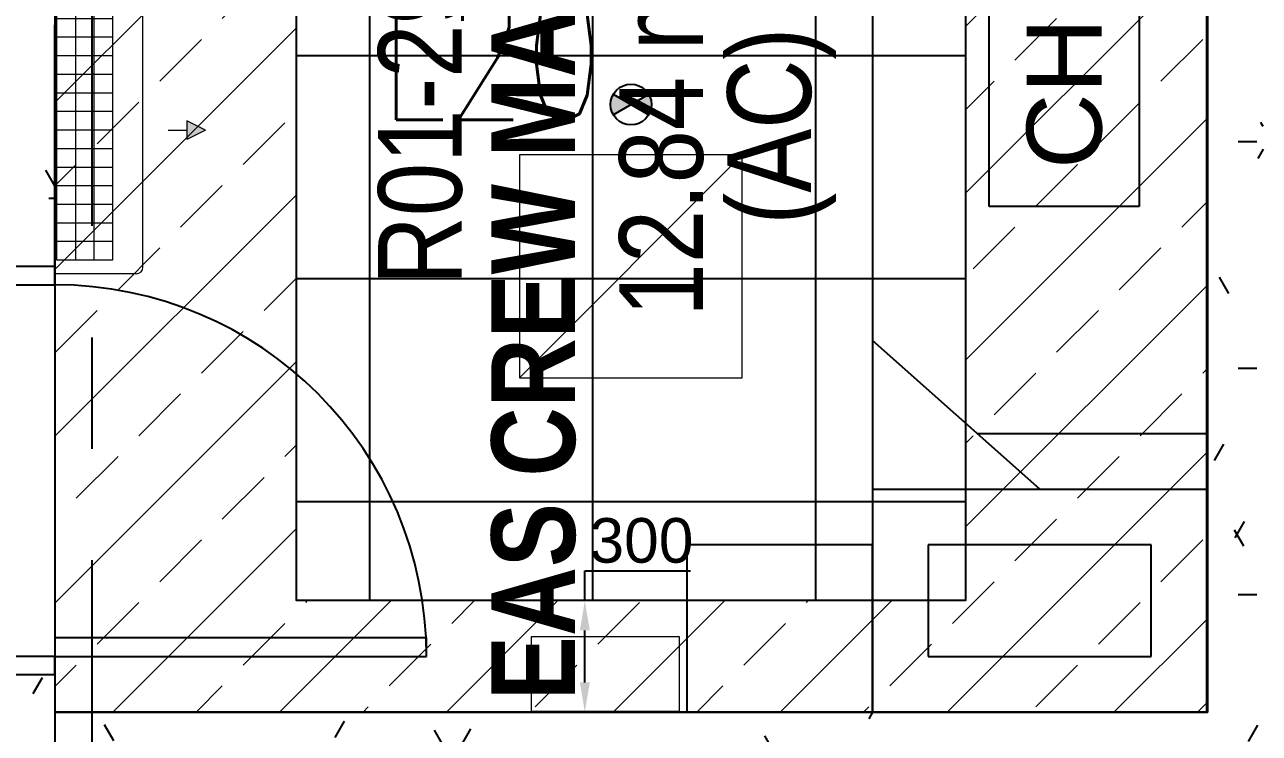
# Model space of a CAD drawing. Header units: millimetres. Extents: x -92759 to 184353, y -15225 to 86714.
# Drawn here: x -70914 to -67592, y 57234 to 59141 of the extents above; entities that cross this region are included whole.
import ezdxf

# ---------------------------------------------------------------- set-up
doc = ezdxf.new("R2010")
doc.units = ezdxf.units.MM
doc.linetypes.add('IDA - Grid Line', pattern=[2100, 1200, -300, 300, -300])
doc.layers.get('Defpoints').update_dxf_attribs({"color": 8})
for name, color, linetype in [('0-1', 9, 'Continuous'), ('0-Motion Sensor', 1, 'Continuous'), ('A-_DOOR----_E', 8, 'Continuous'), ('A-_ROOMNAME_A', 8, 'Continuous'), ('A-_WALL----_E', 8, 'Continuous'), ('A-_WALL----_H-1', 9, 'Continuous'), ('A-_WALLPRTN_E', 8, 'Continuous'), ('A-PATT-CONC', 8, 'Continuous'), ('AAG_Dimension', 7, 'Continuous'), ('E-legend', 1, 'Continuous'), ('E-LIGHT----E', 1, 'Continuous'), ('HF', 7, 'Continuous'), ('HF Text', 7, 'Continuous'), ('M-ACMV_FCU', 5, 'Continuous')]:
    doc.layers.add(name, color=color, linetype=linetype)
for name, color, linetype, true_color in [('1599_FURN_RHH_BLK8 _NEW__1ST STY_dwg _2_-1', 7, 'Continuous', 0xaaaaaa), ('A-_DETA----_E-6', 7, 'Continuous', 0x969696), ('S-_ANOTGRID_E-1', 9, 'IDA - Grid Line', 0x808080)]:
    doc.layers.add(name, color=color, linetype=linetype, true_color=true_color)
doc.layers.add('HFI 9MM FPB', color=94, linetype='Continuous', lineweight=5)
doc.layers.add('M-ACMV_Control Panel', color=7, linetype='Continuous', lineweight=25)
doc.styles.add('Arial', font='arial.ttf')
doc.styles.add('Arial Narrow_2', font='ARIALN.TTF', dxfattribs={"height": 225})
doc.styles.add('Arial Narrow_B_1', font='ARIALNB.TTF', dxfattribs={"height": 300})
doc.styles.add('Arial_4', font='arial.ttf', dxfattribs={"height": 1.8})
doc.styles.add('Simplex', font='simplex_.ttf', dxfattribs={"width": 0.7, "height": 450})
doc.styles.get("Standard").update_dxf_attribs({"font": 'arial.ttf'})
doc.dimstyles.get("Standard").update_dxf_attribs({"dimtxt": 0.18, "dimasz": 0.18, "dimexe": 0.18, "dimexo": 0.0625, "dimgap": 0.09, "dimtad": 0, "dimtih": 1, "dimtoh": 1, "dimdec": 4, "dimzin": 0, "dimdsep": 46, "dimtxsty": 'Standard', "dimcen": 0.09, "dimadec": 0, "dimazin": 0, "dimtfac": 1, "dimtdec": 4, "dimtofl": 0, "dimtmove": 0, "dimatfit": 3, "dimfxl": 1, "dimtolj": 1, "dimtzin": 0, "dimarcsym": 0})
pattern_1 = [(0, (-11870.95, 40538.29), (609.6, 152.4), [50.292, -406.908, 50.292, -406.908, -2438.4]), (0, (-11870.95, 40538.29), (609.6, 152.4), [-914.4, 50.292, -864.108, 50.292, -406.908, -1066.8]), (0, (-11870.95, 40538.29), (609.6, 152.4), [-2286, 50.292, -254.508, 50.292, -711.708]), (120, (-11642.35, 40614.49), (-436.7823, 451.7291), [50.292, -406.908, 50.292, -406.908, -2438.4]), (120, (-11642.35, 40614.49), (-436.7823, 451.7291), [-914.4, 50.292, -864.108, 50.292, -406.908, -1066.8]), (120, (-11642.35, 40614.49), (-436.7823, 451.7291), [-2286, 50.292, -254.508, 50.292, -711.708]), (240, (-11566.15, 40919.29), (-172.8177, -604.1291), [50.292, -406.908, 50.292, -406.908, -2438.4]), (240, (-11566.15, 40919.29), (-172.8177, -604.1291), [-914.4, 50.292, -864.108, 50.292, -406.908, -1066.8]), (240, (-11566.15, 40919.29), (-172.8177, -604.1291), [-2286, 50.292, -254.508, 50.292, -711.708])]

# ---------------------------------------------------------------- blocks, each defined once
blk = doc.blocks.new('DEENN- MD03_METAL Door_SL - MD-03 1100Lx2200H-10527726-BLK8_RHH_1ST STOREY PLAN')
at = {"layer": 'A-_DOOR----_E'}
for p, q in [((500, 1112.5), (450, 1112.5)), ((450, 1112.5), (450, 112.5)), ((500, 112.5), (500, 1112.5)), ((-500, 112.5), (-550, 112.5)), ((-500, -112.5), (-500, 112.5)), ((450, 112.5), (500, 112.5)), ((550, 112.5), (500, 112.5)), ((500, 112.5), (500, -112.5)), ((-550, -112.5), (-500, -112.5)), ((500, -112.5), (550, -112.5))]:
    blk.add_line(p, q, dxfattribs=at)
blk.add_arc((500, 112.5), 1000, 90, 180, dxfattribs=at)
blk = doc.blocks.new('1599_FURN_RHH_BLK8 _NEW__1ST STY_dwg _2_-10346281-BLK8_RHH_1ST STOREY PLAN')
at = {"layer": 'A-_DETA----_E-6'}
for p, q in [((-33155.1, -20050), (-33155.1, -22050)), ((-32255.1, -22050), (-32255.1, -20050)), ((-32705.1, -21450), (-33155.1, -21050)), ((-32873.9, -21300), (-32255.1, -21300)), ((-33155.1, -21450), (-32255.1, -21450)), ((-33155.1, -21600), (-33655.1, -21600)), ((-33655.1, -21600), (-33655.1, -22050)), ((-33155.1, -22050), (-33155.1, -21600)), ((-32405.1, -21600), (-33005.1, -21600)), ((-33005.1, -21600), (-33005.1, -21900)), ((-32405.1, -21900), (-32405.1, -21600)), ((-33005.1, -21900), (-32405.1, -21900)), ((-33655.1, -22050), (-33155.1, -22050)), ((-33155.1, -22050), (-32255.1, -22050))]:
    blk.add_line(p, q, dxfattribs=at)
blk = doc.blocks.new('A$Cb2bf8f38')
at = {"layer": 'A-_WALL----_H-1'}
h = blk.add_hatch(dxfattribs=at)
h.set_pattern_fill('FP_1', color=256, style=0, pattern_type=2)
h.set_pattern_definition(pattern_1)
h.paths.add_polyline_path([(-24799, 24750), (-24649, 24750), (-24649, 28950), (-24799, 28950), (-24799, 28840.7)])
h = blk.add_hatch(dxfattribs=at)
h.set_pattern_fill('FP_1', color=256, style=0, pattern_type=2)
h.set_pattern_definition(pattern_1)
h.paths.add_polyline_path([(-27900, 24750), (-27900, 24850), (-28012.5, 24850), (-28012.5, 24825), (-28100, 24825), (-28100, 24750), (-28012.5, 24750)])
h.paths.add_polyline_path([(-28012.5, 25950), (-27900, 25950), (-27900, 26600), (-28100, 26600), (-28100, 25975), (-28012.5, 25975)])
h = blk.add_hatch(dxfattribs=at)
h.set_pattern_fill('FP_1', color=256, style=0, pattern_type=2)
h.set_pattern_definition(pattern_1)
h.paths.add_polyline_path([(-28100, 22945), (-27900, 22945), (-27900, 23400), (-28012.5, 23400), (-28012.5, 23375), (-28100, 23375)])
h.paths.add_polyline_path([(-27900, 24500), (-27900, 24750), (-28100, 24750), (-28100, 24525), (-28012.5, 24525), (-28012.5, 24500)])
h = blk.add_hatch(dxfattribs=at)
h.set_pattern_fill('FP_1', color=256, style=0, pattern_type=2)
h.set_pattern_definition(pattern_1)
h.paths.add_polyline_path([(-26765.6, 24600), (-24399.9, 24600), (-24399.9, 24750), (-27900, 24750), (-27900, 24600)])
at = {"layer": 'A-_DETA----_E-6'}
for p, q in [((-25700, 26750), (-25700, 24750)), ((-24800, 24750), (-24800, 26750)), ((-25250, 25350), (-25700, 25750)), ((-25418.7, 25500), (-24800, 25500)), ((-25700, 25350), (-24800, 25350)), ((-25700, 25200), (-26200, 25200)), ((-26200, 25200), (-26200, 24750)), ((-25700, 24750), (-25700, 25200)), ((-24950, 25200), (-25550, 25200)), ((-25550, 25200), (-25550, 24900)), ((-24950, 24900), (-24950, 25200)), ((-25550, 24900), (-24950, 24900)), ((-26200, 24750), (-25700, 24750)), ((-25700, 24750), (-24800, 24750))]:
    blk.add_line(p, q, dxfattribs=at)
at = {"layer": 'A-_WALL----_E'}
for p, q in [((-27900, 25950), (-27900, 26600)), ((-28125, 25950), (-27900, 25950)), ((-27900, 24850), (-28125, 24850)), ((-27900, 24850), (-27900, 24500))]:
    blk.add_line(p, q, dxfattribs=at)
at = {"layer": 'A-_WALLPRTN_E'}
for p, q in [((-24799, 28950), (-24799, 24750)), ((-24799, 24750), (-27900, 24750))]:
    blk.add_line(p, q, dxfattribs=at)
at = {"layer": 'S-_ANOTGRID_E-1'}
blk.add_line((-27800, -20141.4), (-27800, 53272.8), dxfattribs=at)
at = {"layer": '1599_FURN_RHH_BLK8 _NEW__1ST STY_dwg _2_-1'}
blk.add_blockref('1599_FURN_RHH_BLK8 _NEW__1ST STY_dwg _2_-10346281-BLK8_RHH_1ST STOREY PLAN', (7455.1, 46800), dxfattribs=at)
at = {"layer": 'A-_DOOR----_E', "rotation": 270}
blk.add_blockref('DEENN- MD03_METAL Door_SL - MD-03 1100Lx2200H-10527726-BLK8_RHH_1ST STOREY PLAN', (-28012.5, 25400), dxfattribs=at)
at = {"layer": 'A-_ROOMNAME_A', "char_height": 225, "attachment_point": 1, "rotation": 90}
for s, insert, width, style in [('EAS CREW MALE ROOM', (-26725.5, 24782.7), 3763.923, 'Arial Narrow_B_1'), ('12.84 m²', (-26381.5, 25814.7), 1262.658, 'Arial Narrow_2'), ('R01-29', (-27030.3, 25898.7), 1058.227, 'Arial Narrow_2'), ('(AC)', (-26090.5, 26062.2), 661.392, 'Arial Narrow_2')]:
    blk.add_mtext(s, dxfattribs=dict(at, insert=insert, width=width, style=style))
blk = doc.blocks.new('*D530')
at = {"layer": 'AAG_Dimension', "color": 0, "lineweight": -2, "transparency": 16777216}
for p, q in [((-14603.1, 484511.7), (-14603.1, 484591.7)), ((-14603.1, 484591.7), (-14318.5, 484591.7)), ((-14603.2, 484511.7), (-14603.3, 484511.7)), ((-14603.1, 484291.7), (-14603.1, 484431.7)), ((-14498.6, 484211.7), (-14603.3, 484211.7))]:
    blk.add_line(p, q, dxfattribs=at)
at = {"layer": 'AAG_Dimension', "color": 0, "transparency": 16777216}
for points in [[(-14616.4, 484431.7), (-14589.8, 484431.7), (-14603.1, 484511.7)], [(-14616.4, 484291.7), (-14589.8, 484291.7), (-14603.1, 484211.7)]]:
    blk.add_solid(points, dxfattribs=at)
at = {"layer": 'Defpoints', "color": 0, "transparency": 16777216}
for p in [(-14603.1, 484511.7), (-14603.1, 484511.7), (-14498.5, 484211.7)]:
    blk.add_point(p, dxfattribs=at)
at = {"layer": 'AAG_Dimension', "color": 152, "true_color": 0x2776bb, "transparency": 16777216, "insert": (-14450.8, 484673), "char_height": 120, "attachment_point": 5, "style": 'Arial'}
blk.add_mtext('\\A1;300', dxfattribs=at)
blk = doc.blocks.new('L20')
at = {"layer": 'E-LIGHT----E', "lineweight": 5}
blk.add_line((-300, -300), (300, 300), dxfattribs=at)
blk.add_lwpolyline([(-300, -300), (300, -300), (300, 300), (-300, 300)], close=True, dxfattribs=at)
at = {"layer": 'E-LIGHT----E', "lineweight": 5, "style": 'Simplex', "width": 0.7}
blk.add_text('L20', height=350, dxfattribs=at).set_placement((-673.7, 394.3))
blk = doc.blocks.new('Motion Sensor')
at = {"layer": 'E-legend', "lineweight": 25}
h = blk.add_hatch(color=256, dxfattribs=at)
h.dxf.hatch_style = 1
h.paths.add_polyline_path([(10021, -17121.6), (9973.3, -17094.1, 0.131652), (9965.9, -17121.6, 0.131652), (9973.3, -17149.1)])
h = blk.add_hatch(color=256, dxfattribs=at)
h.dxf.hatch_style = 1
h.paths.add_polyline_path([(10068.6, -17094.1), (10021, -17121.6), (10068.6, -17149.1, 0.131652), (10076, -17121.6, 0.131652)])
for p, q in [((9973.3, -17094.1), (10068.6, -17149.1)), ((9973.3, -17149.1), (10068.6, -17094.1))]:
    blk.add_line(p, q, dxfattribs=at)
blk.add_circle((10021, -17121.6), 55, dxfattribs=at)
blk = doc.blocks.new('EL_B8_L1_R4')
at = {"layer": '0-Motion Sensor'}
blk.add_blockref('Motion Sensor', (-25578, 2948.4), dxfattribs=at)
at = {"layer": 'E-legend', "color": 0}
blk.add_blockref('L20', (-15557.4, -14608.9), dxfattribs=at)
blk = doc.blocks.new('A$C18b254fe')
at = {"layer": 'M-ACMV_FCU', "lineweight": 5}
h = blk.add_hatch(color=256, dxfattribs=at)
h.dxf.hatch_style = 1
h.paths.add_polyline_path([(-405, 0), (-355, -25), (-355, 25)])
for p, q in [((-237, 368.5), (-237, -368.5)), ((0, 386.5), (0, -386.5)), ((-155, 350), (-5, 350)), ((-105, -350), (-105, 350)), ((-55, -350), (-55, 350)), ((-155, 300), (-5, 300)), ((-155, 250), (-5, 250)), ((-155, 200), (-5, 200)), ((-155, 150), (-5, 150)), ((-155, 100), (-5, 100)), ((-155, 50), (-5, 50)), ((-405, 0), (-355, 25)), ((-405, 0), (-355, -25)), ((-355, -25), (-355, 25)), ((-305, 0), (-355, 0)), ((-155, 0), (-5, 0)), ((-155, -50), (-5, -50)), ((-155, -100), (-5, -100)), ((-155, -150), (-5, -150)), ((-155, -200), (-5, -200)), ((-155, -250), (-5, -250)), ((-155, -300), (-5, -300)), ((-155, -350), (-5, -350))]:
    blk.add_line(p, q, dxfattribs=at)
for points in [[(-219, 386.5), (0, 386.5), (0, -386.5), (-219, -386.5)], [(-155, -350), (-155, 350)], [(-5, 350), (-5, -350)]]:
    blk.add_lwpolyline(points, dxfattribs=at)
for centre, start, end in [((-219, 368.5), 90, 180), ((-219, -368.5), 180, 270)]:
    blk.add_arc(centre, 18, start, end, dxfattribs=at)
blk = doc.blocks.new('A$Ce886c8c0')
at = {"layer": 'M-ACMV_Control Panel', "lineweight": 5}
blk.add_lwpolyline([(200, -200), (200, 200), (0, 200), (0, -200)], close=True, dxfattribs=at)
blk.add_solid([(0, -200), (200, -200), (200, 200), (0, -200)], dxfattribs=at)
blk = doc.blocks.new('ACMV_B8L1_R9')
at = {"layer": 'M-ACMV_Control Panel', "lineweight": 5, "rotation": 270}
blk.add_blockref('A$Ce886c8c0', (220451.1, -52461), dxfattribs=at)
at = {"layer": 'M-ACMV_FCU', "color": 3, "lineweight": 5, "rotation": 180}
blk.add_blockref('A$C18b254fe', (218970, -51097.3), dxfattribs=at)
blk = doc.blocks.new('RCP_B8L1')
at = {"layer": 'A-PATT-CONC'}
h = blk.add_hatch(dxfattribs=at)
h.set_pattern_fill('ANSI37', color=256, scale=189, angle=45)
h.set_pattern_definition([(90, (-15379.05, 488111.7), (-600.075, 0), []), (180, (-15379.05, 488111.7), (-6e-14, -600.075), [])])
h.paths.add_polyline_path([(-15379.04879, 488111.70958), (-13579.04879, 488111.70958), (-13579.04879, 484511.70958), (-15379.04879, 484511.70958)])
at = {"layer": 'HFI 9MM FPB'}
h = blk.add_hatch(dxfattribs=at)
h.set_pattern_fill('ANSI33', color=256, scale=50)
h.paths.add_polyline_path([(-15379.04879, 488111.70958), (-13579.04879, 488111.70958), (-13579.04879, 484511.70958), (-15379.04879, 484511.70958)], flags=16)
h.paths.add_polyline_path([(-16029.04966, 487961.70958), (-16029.04966, 484211.6882), (-12928.04792, 484211.6882), (-12928.04792, 488411.70958), (-15629.04966, 488411.70958), (-15629.04966, 487961.70958)])
at = {"layer": 'HF'}
for points in [[(-16029.04966, 487961.70958), (-16029.04966, 484211.6882), (-12928.04792, 484211.6882), (-12928.04792, 488411.70958), (-15629.04966, 488411.70958), (-15629.04966, 487961.70958)], [(-15379.04879, 488111.70958), (-13579.04879, 488111.70958), (-13579.04879, 484511.70958), (-15379.04879, 484511.70958)]]:
    blk.add_lwpolyline(points, close=True, dxfattribs=at)
at = {"layer": 'HF Text', "insert": (-13414.11912, 485673.40723), "char_height": 201.462343, "width": 1263.3462081, "attachment_point": 1, "rotation": 90, "style": 'Arial_4', "bg_fill": 16, "box_fill_scale": 1.5, "bg_fill_color": 256, "bg_fill_transparency": 0}
blk.add_mtext('CH= 2800', dxfattribs=at)
at = {"layer": 'AAG_Dimension'}
dim = blk.add_linear_dim(base=(-14603.10222, 484511.70958), p1=(-14498.54879, 484211.6882), p2=(-14603.10222, 484511.70958), angle=90, dimstyle='Standard', dxfattribs=at)
dim.commit()
dim.dimension.update_dxf_attribs({"geometry": '*D530', "text_midpoint": (-14450.78298, 484673.01927)})

msp = doc.modelspace()

# ---------------------------------------------------------------- block references
at = {"layer": '0-1'}
msp.add_blockref('A$Cb2bf8f38', (-42933, 32541.2), dxfattribs=at)

# ---------------------------------------------------------------- next in the draw order: block references
at = {"color": 0}
msp.add_blockref('EL_B8_L1_R4', (-53725.9, 73099.6), dxfattribs=at)
at = {"layer": 'A-PATT-CONC', "color": 152, "true_color": 0x2776bb}
msp.add_blockref('RCP_B8L1', (-54804, -426920.5), dxfattribs=at)

# ---------------------------------------------------------------- next in the draw order: block references
at = {"layer": 'M-ACMV_FCU', "color": 5}
msp.add_blockref('ACMV_B8L1_R9', (-289803, 109954.6), dxfattribs=at)

doc.saveas('drawing.dxf')
